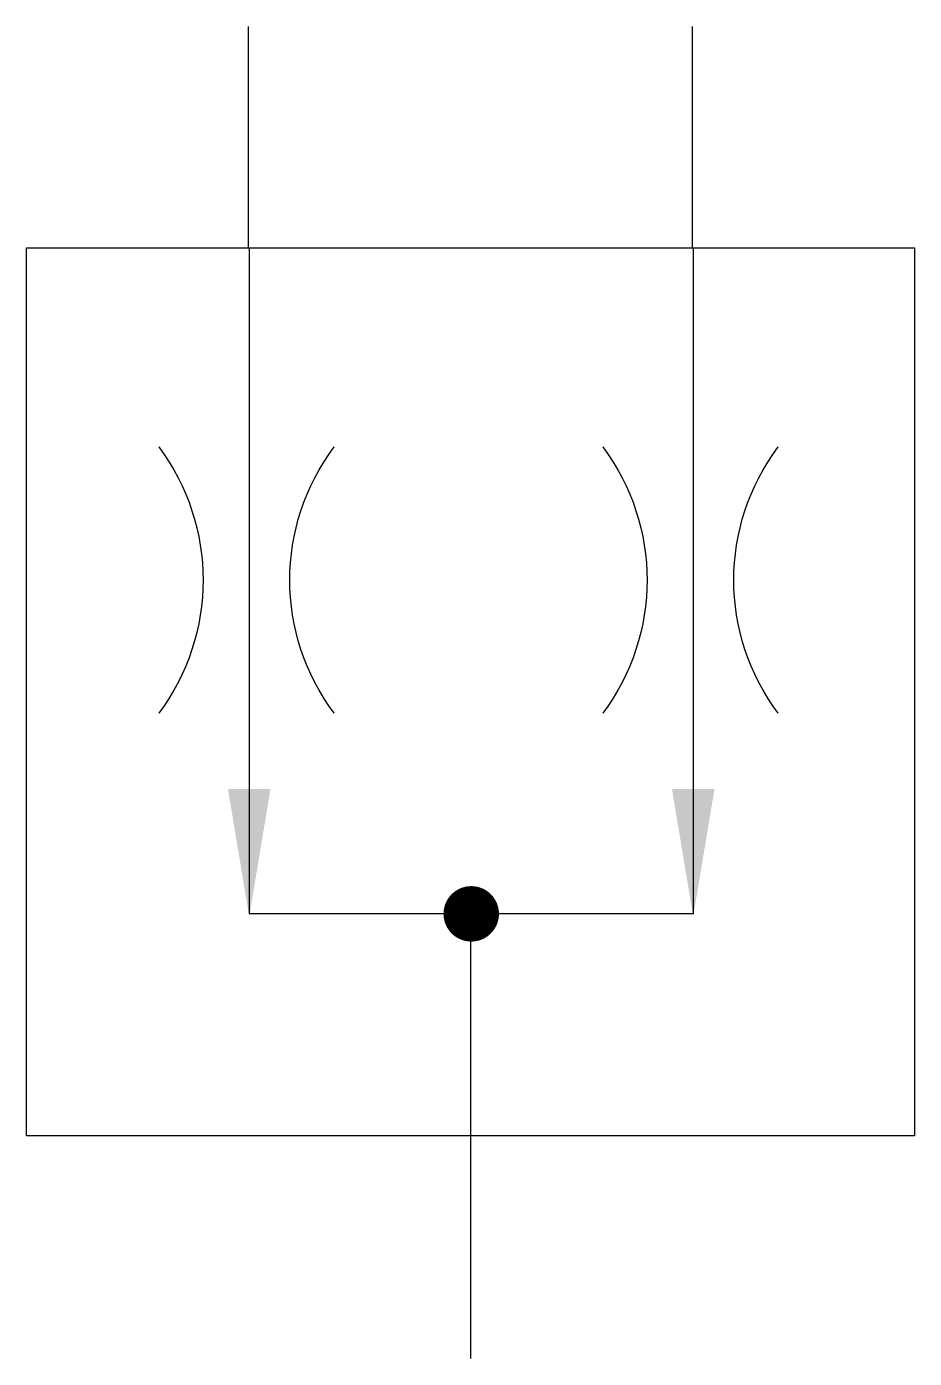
# Model space of a CAD drawing. Extents: x 544.1 to 564.1, y 396.4 to 426.4.
import ezdxf

# ---------------------------------------------------------------- set-up
doc = ezdxf.new("R2010")
doc.units = 0
doc.header["$LTSCALE"] = 5
doc.header["$MEASUREMENT"] = 0
doc.layers.add('11', color=1, linetype='CONTINUOUS')
doc.layers.add('12', color=2, linetype='CONTINUOUS')

# ---------------------------------------------------------------- blocks, each defined once
blk = doc.blocks.new('5237', base_point=(345.201, 24.845))
at = {"layer": '11'}
for centre, start, end in [((345.196, 30.885), 233.1301, 306.8699), ((345.196, 18.931), 53.1301, 126.8699)]:
    blk.add_arc(centre, 5, start, end, dxfattribs=at)

msp = doc.modelspace()

# ---------------------------------------------------------------- linework, layer by layer
at = {"layer": '11'}
for p, q in [((549.052, 421.393), (549.052, 426.377)), ((559.052, 421.393), (559.052, 426.377)), ((544.052, 421.393), (564.052, 421.393)), ((544.052, 401.393), (544.052, 421.393)), ((549.067, 421.393), (549.067, 406.391)), ((559.07, 421.393), (559.07, 406.391)), ((564.052, 421.393), (564.052, 401.393)), ((559.07, 406.393), (549.067, 406.393)), ((554.052, 406.393), (554.052, 396.377)), ((564.052, 401.393), (544.052, 401.393))]:
    msp.add_line(p, q, dxfattribs=at)
at = {"layer": '11', "const_width": 0.625}
msp.add_lwpolyline([(553.756, 406.391, -1), (554.381, 406.391, -1)], format="xyb", close=True, dxfattribs=at)
at = {"layer": '12'}
for points in [[(549.547, 409.207), (548.587, 409.207), (549.067, 406.327)], [(559.55, 409.207), (558.59, 409.207), (559.07, 406.327)]]:
    msp.add_solid(points, dxfattribs=at)

# ---------------------------------------------------------------- block references
at = {"layer": '11', "xscale": -1, "rotation": 90}
for p in [(549.067, 413.905), (559.07, 413.905)]:
    msp.add_blockref('5237', p, dxfattribs=at)

doc.saveas('drawing.dxf')
